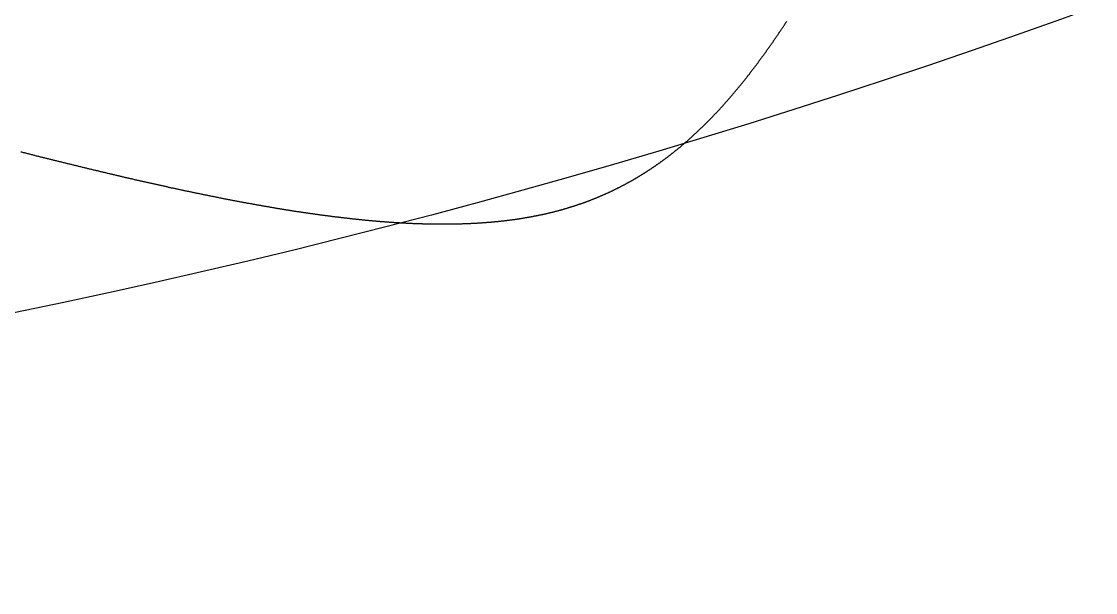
# Model space of a CAD drawing. Header units: millimetres. Extents: x 88 to 97873, y 32 to 55088.
# Drawn here: x 48793.889 to 48795.491, y 5017.401 to 5018.252 of the extents above; entities that cross this region are included whole.
import ezdxf

# ---------------------------------------------------------------- set-up
doc = ezdxf.new("R2010")
doc.units = ezdxf.units.MM
doc.header["$LTSCALE"] = 0.3

msp = doc.modelspace()

# ---------------------------------------------------------------- linework, layer by layer
msp.add_lwpolyline([(48793.8881, 5018.0582), (48793.8893, 5018.0579), (48793.8905, 5018.0576), (48793.8917, 5018.0573), (48793.8929, 5018.057), (48793.8941, 5018.0567), (48793.8953, 5018.0564), (48793.8966, 5018.0561), (48793.8978, 5018.0558), (48793.8989, 5018.0555), (48793.9001, 5018.0552), (48793.9013, 5018.0549), (48793.9025, 5018.0545), (48793.9037, 5018.0542), (48793.9049, 5018.0539), (48793.9061, 5018.0536), (48793.9073, 5018.0533), (48793.9085, 5018.053), (48793.9097, 5018.0527), (48793.9109, 5018.0524), (48793.9121, 5018.0521), (48793.9133, 5018.0518), (48793.9145, 5018.0515), (48793.9157, 5018.0512), (48793.9169, 5018.0509), (48793.9181, 5018.0506), (48793.9193, 5018.0504), (48793.9205, 5018.0501), (48793.9217, 5018.0498), (48793.9229, 5018.0495), (48793.9241, 5018.0492), (48793.9252, 5018.0489), (48793.9264, 5018.0486), (48793.9276, 5018.0483), (48793.9288, 5018.048), (48793.93, 5018.0477), (48793.9312, 5018.0474), (48793.9324, 5018.0471), (48793.9336, 5018.0468), (48793.9348, 5018.0465), (48793.9359, 5018.0462), (48793.9371, 5018.0459), (48793.9383, 5018.0456), (48793.9395, 5018.0453), (48793.9407, 5018.045), (48793.9419, 5018.0447), (48793.9431, 5018.0444), (48793.9442, 5018.0441), (48793.9454, 5018.0439), (48793.9466, 5018.0436), (48793.9478, 5018.0433), (48793.949, 5018.043), (48793.9502, 5018.0427), (48793.9513, 5018.0424), (48793.9525, 5018.0421), (48793.9537, 5018.0418), (48793.9549, 5018.0415), (48793.9561, 5018.0412), (48793.9573, 5018.0409), (48793.9584, 5018.0407), (48793.9596, 5018.0404), (48793.9608, 5018.0401), (48793.962, 5018.0398), (48793.9631, 5018.0395), (48793.9643, 5018.0392), (48793.9655, 5018.0389), (48793.9667, 5018.0386), (48793.9679, 5018.0383), (48793.969, 5018.0381), (48793.9702, 5018.0378), (48793.9714, 5018.0375), (48793.9726, 5018.0372), (48793.9737, 5018.0369), (48793.9749, 5018.0366), (48793.9761, 5018.0363), (48793.9773, 5018.0361), (48793.9784, 5018.0358), (48793.9796, 5018.0355), (48793.9808, 5018.0352), (48793.9819, 5018.0349), (48793.9831, 5018.0346), (48793.9843, 5018.0344), (48793.9855, 5018.0341), (48793.9866, 5018.0338), (48793.9878, 5018.0335), (48793.989, 5018.0332), (48793.9901, 5018.0329), (48793.9913, 5018.0327), (48793.9925, 5018.0324), (48793.9936, 5018.0321), (48793.9948, 5018.0318), (48793.996, 5018.0315), (48793.9971, 5018.0313), (48793.9983, 5018.031), (48793.9995, 5018.0307), (48794.0006, 5018.0304), (48794.0018, 5018.0301), (48794.003, 5018.0299), (48794.0041, 5018.0296), (48794.0053, 5018.0293), (48794.0064, 5018.029), (48794.0076, 5018.0287), (48794.0088, 5018.0285), (48794.0099, 5018.0282), (48794.0111, 5018.0279), (48794.0122, 5018.0276), (48794.0134, 5018.0274), (48794.0146, 5018.0271), (48794.0157, 5018.0268), (48794.0169, 5018.0265), (48794.018, 5018.0263), (48794.0192, 5018.026), (48794.0204, 5018.0257), (48794.0215, 5018.0254), (48794.0227, 5018.0252), (48794.0238, 5018.0249), (48794.025, 5018.0246), (48794.0261, 5018.0244), (48794.0273, 5018.0241), (48794.0284, 5018.0238), (48794.0296, 5018.0235), (48794.0307, 5018.0233), (48794.0319, 5018.023), (48794.0331, 5018.0227), (48794.0342, 5018.0225), (48794.0354, 5018.0222), (48794.0365, 5018.0219), (48794.0377, 5018.0217), (48794.0388, 5018.0214), (48794.04, 5018.0211), (48794.0411, 5018.0209), (48794.0423, 5018.0206), (48794.0434, 5018.0203), (48794.0445, 5018.0201), (48794.0457, 5018.0198), (48794.0468, 5018.0195), (48794.048, 5018.0193), (48794.0491, 5018.019), (48794.0503, 5018.0187), (48794.0514, 5018.0185), (48794.0526, 5018.0182), (48794.0537, 5018.0179), (48794.0549, 5018.0177), (48794.056, 5018.0174), (48794.0571, 5018.0171), (48794.0583, 5018.0169), (48794.0594, 5018.0166), (48794.0606, 5018.0164), (48794.0617, 5018.0161), (48794.0629, 5018.0158), (48794.064, 5018.0156), (48794.0651, 5018.0153), (48794.0663, 5018.0151), (48794.0674, 5018.0148), (48794.0685, 5018.0145), (48794.0697, 5018.0143), (48794.0708, 5018.014), (48794.072, 5018.0138), (48794.0731, 5018.0135), (48794.0742, 5018.0133), (48794.0754, 5018.013), (48794.0765, 5018.0127), (48794.0776, 5018.0125), (48794.0788, 5018.0122), (48794.0799, 5018.012), (48794.081, 5018.0117), (48794.0822, 5018.0115), (48794.0833, 5018.0112), (48794.0844, 5018.011), (48794.0856, 5018.0107), (48794.0867, 5018.0105), (48794.0878, 5018.0102), (48794.089, 5018.0099), (48794.0901, 5018.0097), (48794.0912, 5018.0094), (48794.0923, 5018.0092), (48794.0935, 5018.0089), (48794.0946, 5018.0087), (48794.0957, 5018.0084), (48794.0968, 5018.0082), (48794.098, 5018.0079), (48794.0991, 5018.0077), (48794.1002, 5018.0074), (48794.1013, 5018.0072), (48794.1025, 5018.007), (48794.1036, 5018.0067), (48794.1047, 5018.0065), (48794.1058, 5018.0062), (48794.107, 5018.006), (48794.1081, 5018.0057), (48794.1092, 5018.0055), (48794.1103, 5018.0052), (48794.1114, 5018.005), (48794.1126, 5018.0047), (48794.1137, 5018.0045), (48794.1148, 5018.0043), (48794.1159, 5018.004), (48794.117, 5018.0038), (48794.1182, 5018.0035), (48794.1193, 5018.0033), (48794.1204, 5018.0031), (48794.1215, 5018.0028), (48794.1226, 5018.0026), (48794.1237, 5018.0023), (48794.1249, 5018.0021), (48794.126, 5018.0019), (48794.1271, 5018.0016), (48794.1282, 5018.0014), (48794.1293, 5018.0011), (48794.1304, 5018.0009), (48794.1315, 5018.0007), (48794.1326, 5018.0004), (48794.1337, 5018.0002), (48794.1349, 5018), (48794.136, 5017.9997), (48794.1371, 5017.9995), (48794.1382, 5017.9993), (48794.1393, 5017.999), (48794.1404, 5017.9988), (48794.1415, 5017.9986), (48794.1426, 5017.9983), (48794.1437, 5017.9981), (48794.1448, 5017.9979), (48794.1459, 5017.9976), (48794.147, 5017.9974), (48794.1481, 5017.9972), (48794.1492, 5017.9969), (48794.1503, 5017.9967), (48794.1514, 5017.9965), (48794.1525, 5017.9963), (48794.1536, 5017.996), (48794.1547, 5017.9958), (48794.1559, 5017.9956), (48794.157, 5017.9953), (48794.158, 5017.9951), (48794.1591, 5017.9949), (48794.1602, 5017.9947), (48794.1613, 5017.9944), (48794.1624, 5017.9942), (48794.1635, 5017.994), (48794.1646, 5017.9938), (48794.1657, 5017.9936), (48794.1668, 5017.9933), (48794.1679, 5017.9931), (48794.169, 5017.9929), (48794.1701, 5017.9927), (48794.1712, 5017.9924), (48794.1723, 5017.9922), (48794.1734, 5017.992), (48794.1745, 5017.9918), (48794.1756, 5017.9916), (48794.1767, 5017.9913), (48794.1778, 5017.9911), (48794.1788, 5017.9909), (48794.1799, 5017.9907), (48794.181, 5017.9905), (48794.1821, 5017.9903), (48794.1832, 5017.99), (48794.1843, 5017.9898), (48794.1854, 5017.9896), (48794.1865, 5017.9894), (48794.1875, 5017.9892), (48794.1886, 5017.989), (48794.1897, 5017.9888), (48794.1908, 5017.9886), (48794.1919, 5017.9883), (48794.193, 5017.9881), (48794.194, 5017.9879), (48794.1951, 5017.9877), (48794.1962, 5017.9875), (48794.1973, 5017.9873), (48794.1984, 5017.9871), (48794.1994, 5017.9869), (48794.2005, 5017.9867), (48794.2016, 5017.9865), (48794.2027, 5017.9863), (48794.2038, 5017.986), (48794.2048, 5017.9858), (48794.2059, 5017.9856), (48794.207, 5017.9854), (48794.2081, 5017.9852), (48794.2091, 5017.985), (48794.2102, 5017.9848), (48794.2113, 5017.9846), (48794.2124, 5017.9844), (48794.2134, 5017.9842), (48794.2145, 5017.984), (48794.2156, 5017.9838), (48794.2167, 5017.9836), (48794.2177, 5017.9834), (48794.2188, 5017.9832), (48794.2199, 5017.983), (48794.2209, 5017.9828), (48794.222, 5017.9826), (48794.2231, 5017.9824), (48794.2241, 5017.9822), (48794.2252, 5017.982), (48794.2263, 5017.9818), (48794.2273, 5017.9816), (48794.2284, 5017.9814), (48794.2295, 5017.9812), (48794.2305, 5017.981), (48794.2316, 5017.9809), (48794.2327, 5017.9807), (48794.2337, 5017.9805), (48794.2348, 5017.9803), (48794.2358, 5017.9801), (48794.2369, 5017.9799), (48794.238, 5017.9797), (48794.239, 5017.9795), (48794.2401, 5017.9793), (48794.2411, 5017.9791), (48794.2422, 5017.979), (48794.2433, 5017.9788), (48794.2443, 5017.9786), (48794.2454, 5017.9784), (48794.2464, 5017.9782), (48794.2475, 5017.978), (48794.2485, 5017.9778), (48794.2496, 5017.9777), (48794.2507, 5017.9775), (48794.2517, 5017.9773), (48794.2528, 5017.9771), (48794.2538, 5017.9769), (48794.2549, 5017.9767), (48794.2559, 5017.9766), (48794.257, 5017.9764), (48794.258, 5017.9762), (48794.2591, 5017.976), (48794.2601, 5017.9758), (48794.2612, 5017.9757), (48794.2622, 5017.9755), (48794.2633, 5017.9753), (48794.2643, 5017.9751), (48794.2654, 5017.9749), (48794.2664, 5017.9748), (48794.2674, 5017.9746), (48794.2685, 5017.9744), (48794.2695, 5017.9743), (48794.2706, 5017.9741), (48794.2716, 5017.9739), (48794.2727, 5017.9737), (48794.2737, 5017.9736), (48794.2747, 5017.9734), (48794.2758, 5017.9732), (48794.2768, 5017.973), (48794.2779, 5017.9729), (48794.2789, 5017.9727), (48794.2799, 5017.9725), (48794.281, 5017.9724), (48794.282, 5017.9722), (48794.2831, 5017.972), (48794.2841, 5017.9719), (48794.2851, 5017.9717), (48794.2862, 5017.9715), (48794.2872, 5017.9714), (48794.2882, 5017.9712), (48794.2893, 5017.971), (48794.2903, 5017.9709), (48794.2913, 5017.9707), (48794.2924, 5017.9706), (48794.2934, 5017.9704), (48794.2944, 5017.9702), (48794.2955, 5017.9701), (48794.2965, 5017.9699), (48794.2975, 5017.9698), (48794.2985, 5017.9696), (48794.2996, 5017.9694), (48794.3006, 5017.9693), (48794.3016, 5017.9691), (48794.3026, 5017.969), (48794.3037, 5017.9688), (48794.3047, 5017.9687), (48794.3057, 5017.9685), (48794.3067, 5017.9684), (48794.3078, 5017.9682), (48794.3088, 5017.9681), (48794.3098, 5017.9679), (48794.3108, 5017.9678), (48794.3119, 5017.9676), (48794.3129, 5017.9675), (48794.3139, 5017.9673), (48794.3149, 5017.9672), (48794.3159, 5017.967), (48794.317, 5017.9669), (48794.318, 5017.9667), (48794.319, 5017.9666), (48794.32, 5017.9664), (48794.321, 5017.9663), (48794.322, 5017.9661), (48794.323, 5017.966), (48794.3241, 5017.9658), (48794.3251, 5017.9657), (48794.3261, 5017.9656), (48794.3271, 5017.9654), (48794.3281, 5017.9653), (48794.3291, 5017.9651), (48794.3301, 5017.965), (48794.3311, 5017.9649), (48794.3321, 5017.9647), (48794.3332, 5017.9646), (48794.3342, 5017.9644), (48794.3352, 5017.9643), (48794.3362, 5017.9642), (48794.3372, 5017.964), (48794.3382, 5017.9639), (48794.3392, 5017.9638), (48794.3402, 5017.9636), (48794.3412, 5017.9635), (48794.3422, 5017.9634), (48794.3432, 5017.9632), (48794.3442, 5017.9631), (48794.3452, 5017.963), (48794.3462, 5017.9628), (48794.3472, 5017.9627), (48794.3482, 5017.9626), (48794.3492, 5017.9625), (48794.3502, 5017.9623), (48794.3512, 5017.9622), (48794.3522, 5017.9621), (48794.3532, 5017.9619), (48794.3542, 5017.9618), (48794.3552, 5017.9617), (48794.3562, 5017.9616), (48794.3572, 5017.9614), (48794.3582, 5017.9613), (48794.3592, 5017.9612), (48794.3602, 5017.9611), (48794.3612, 5017.961), (48794.3621, 5017.9608), (48794.3631, 5017.9607), (48794.3641, 5017.9606), (48794.3651, 5017.9605), (48794.3661, 5017.9604), (48794.3671, 5017.9603), (48794.3681, 5017.9601), (48794.3691, 5017.96), (48794.37, 5017.9599), (48794.371, 5017.9598), (48794.372, 5017.9597), (48794.373, 5017.9596), (48794.374, 5017.9595), (48794.375, 5017.9593), (48794.376, 5017.9592), (48794.3769, 5017.9591), (48794.3779, 5017.959), (48794.3789, 5017.9589), (48794.3799, 5017.9588), (48794.3809, 5017.9587), (48794.3818, 5017.9586), (48794.3828, 5017.9585), (48794.3838, 5017.9584), (48794.3848, 5017.9583), (48794.3857, 5017.9582), (48794.3867, 5017.9581), (48794.3877, 5017.958), (48794.3887, 5017.9579), (48794.3896, 5017.9578), (48794.3906, 5017.9577), (48794.3916, 5017.9576), (48794.3926, 5017.9575), (48794.3935, 5017.9574), (48794.3945, 5017.9573), (48794.3955, 5017.9572), (48794.3964, 5017.9571), (48794.3974, 5017.957), (48794.3984, 5017.9569), (48794.3993, 5017.9568), (48794.4003, 5017.9567), (48794.4013, 5017.9566), (48794.4022, 5017.9565), (48794.4032, 5017.9564), (48794.4042, 5017.9563), (48794.4051, 5017.9562), (48794.4061, 5017.9561), (48794.4071, 5017.956), (48794.408, 5017.956), (48794.409, 5017.9559), (48794.41, 5017.9558), (48794.4109, 5017.9557), (48794.4119, 5017.9556), (48794.4128, 5017.9555), (48794.4138, 5017.9554), (48794.4147, 5017.9553), (48794.4157, 5017.9553), (48794.4167, 5017.9552), (48794.4176, 5017.9551), (48794.4186, 5017.955), (48794.4195, 5017.9549), (48794.4205, 5017.9549), (48794.4214, 5017.9548), (48794.4224, 5017.9547), (48794.4233, 5017.9546), (48794.4243, 5017.9545), (48794.4252, 5017.9545), (48794.4262, 5017.9544), (48794.4271, 5017.9543), (48794.4281, 5017.9542), (48794.429, 5017.9542), (48794.43, 5017.9541), (48794.4309, 5017.954), (48794.4319, 5017.954), (48794.4328, 5017.9539), (48794.4338, 5017.9538), (48794.4347, 5017.9538), (48794.4357, 5017.9537), (48794.4366, 5017.9536), (48794.4375, 5017.9535), (48794.4385, 5017.9535), (48794.4394, 5017.9534), (48794.4404, 5017.9534), (48794.4413, 5017.9533), (48794.4422, 5017.9532), (48794.4432, 5017.9532), (48794.4441, 5017.9531), (48794.4451, 5017.953), (48794.446, 5017.953), (48794.4469, 5017.9529), (48794.4479, 5017.9529), (48794.4488, 5017.9528), (48794.4497, 5017.9527), (48794.4507, 5017.9527), (48794.4516, 5017.9526), (48794.4525, 5017.9526), (48794.4535, 5017.9525), (48794.4544, 5017.9525), (48794.4553, 5017.9524), (48794.4562, 5017.9524), (48794.4572, 5017.9523), (48794.4581, 5017.9523), (48794.459, 5017.9522), (48794.46, 5017.9522), (48794.4609, 5017.9521), (48794.4618, 5017.9521), (48794.4627, 5017.952), (48794.4637, 5017.952), (48794.4646, 5017.9519), (48794.4655, 5017.9519), (48794.4664, 5017.9518), (48794.4673, 5017.9518), (48794.4683, 5017.9517), (48794.4692, 5017.9517), (48794.4701, 5017.9517), (48794.471, 5017.9516), (48794.4719, 5017.9516), (48794.4729, 5017.9515), (48794.4738, 5017.9515), (48794.4747, 5017.9515), (48794.4756, 5017.9514), (48794.4765, 5017.9514), (48794.4774, 5017.9514), (48794.4783, 5017.9513), (48794.4793, 5017.9513), (48794.4802, 5017.9513), (48794.4811, 5017.9512), (48794.482, 5017.9512), (48794.4829, 5017.9512), (48794.4838, 5017.9511), (48794.4847, 5017.9511), (48794.4856, 5017.9511), (48794.4865, 5017.9511), (48794.4874, 5017.951), (48794.4883, 5017.951), (48794.4893, 5017.951), (48794.4902, 5017.9509), (48794.4911, 5017.9509), (48794.492, 5017.9509), (48794.4929, 5017.9509), (48794.4938, 5017.9509), (48794.4947, 5017.9508), (48794.4956, 5017.9508), (48794.4965, 5017.9508), (48794.4974, 5017.9508), (48794.4983, 5017.9508), (48794.4992, 5017.9507), (48794.5001, 5017.9507), (48794.501, 5017.9507), (48794.5019, 5017.9507), (48794.5027, 5017.9507), (48794.5036, 5017.9507), (48794.5045, 5017.9507), (48794.5054, 5017.9507), (48794.5063, 5017.9506), (48794.5072, 5017.9506), (48794.5081, 5017.9506), (48794.509, 5017.9506), (48794.5099, 5017.9506), (48794.5108, 5017.9506), (48794.5117, 5017.9506), (48794.5125, 5017.9506), (48794.5134, 5017.9506), (48794.5143, 5017.9506), (48794.5152, 5017.9506), (48794.5161, 5017.9506), (48794.517, 5017.9506), (48794.5179, 5017.9506), (48794.5187, 5017.9506), (48794.5196, 5017.9506), (48794.5205, 5017.9506), (48794.5214, 5017.9506), (48794.5223, 5017.9506), (48794.5231, 5017.9506), (48794.524, 5017.9506), (48794.5249, 5017.9506), (48794.5258, 5017.9506), (48794.5267, 5017.9506), (48794.5275, 5017.9506), (48794.5284, 5017.9506), (48794.5293, 5017.9507), (48794.5302, 5017.9507), (48794.531, 5017.9507), (48794.5319, 5017.9507), (48794.5328, 5017.9507), (48794.5336, 5017.9507), (48794.5345, 5017.9507), (48794.5354, 5017.9507), (48794.5362, 5017.9508), (48794.5371, 5017.9508), (48794.538, 5017.9508), (48794.5388, 5017.9508), (48794.5397, 5017.9508), (48794.5406, 5017.9509), (48794.5414, 5017.9509), (48794.5423, 5017.9509), (48794.5432, 5017.9509), (48794.544, 5017.951), (48794.5449, 5017.951), (48794.5458, 5017.951), (48794.5466, 5017.951), (48794.5475, 5017.9511), (48794.5483, 5017.9511), (48794.5492, 5017.9511), (48794.55, 5017.9511), (48794.5509, 5017.9512), (48794.5518, 5017.9512), (48794.5526, 5017.9512), (48794.5535, 5017.9513), (48794.5543, 5017.9513), (48794.5552, 5017.9513), (48794.556, 5017.9514), (48794.5569, 5017.9514), (48794.5577, 5017.9515), (48794.5586, 5017.9515), (48794.5594, 5017.9515), (48794.5603, 5017.9516), (48794.5611, 5017.9516), (48794.562, 5017.9517), (48794.5628, 5017.9517), (48794.5637, 5017.9517), (48794.5645, 5017.9518), (48794.5654, 5017.9518), (48794.5662, 5017.9519), (48794.567, 5017.9519), (48794.5679, 5017.952), (48794.5687, 5017.952), (48794.5696, 5017.9521), (48794.5704, 5017.9521), (48794.5712, 5017.9522), (48794.5721, 5017.9522), (48794.5729, 5017.9523), (48794.5738, 5017.9523), (48794.5746, 5017.9524), (48794.5754, 5017.9525), (48794.5763, 5017.9525), (48794.5771, 5017.9526), (48794.5779, 5017.9526), (48794.5788, 5017.9527), (48794.5796, 5017.9527), (48794.5804, 5017.9528), (48794.5813, 5017.9529), (48794.5821, 5017.9529), (48794.5829, 5017.953), (48794.5837, 5017.9531), (48794.5846, 5017.9531), (48794.5854, 5017.9532), (48794.5862, 5017.9533), (48794.5871, 5017.9533), (48794.5879, 5017.9534), (48794.5887, 5017.9535), (48794.5895, 5017.9535), (48794.5903, 5017.9536), (48794.5912, 5017.9537), (48794.592, 5017.9538), (48794.5928, 5017.9538), (48794.5936, 5017.9539), (48794.5945, 5017.954), (48794.5953, 5017.9541), (48794.5961, 5017.9541), (48794.5969, 5017.9542), (48794.5977, 5017.9543), (48794.5985, 5017.9544), (48794.5993, 5017.9545), (48794.6002, 5017.9545), (48794.601, 5017.9546), (48794.6018, 5017.9547), (48794.6026, 5017.9548), (48794.6034, 5017.9549), (48794.6042, 5017.955), (48794.605, 5017.9551), (48794.6058, 5017.9551), (48794.6066, 5017.9552), (48794.6075, 5017.9553), (48794.6083, 5017.9554), (48794.6091, 5017.9555), (48794.6099, 5017.9556), (48794.6107, 5017.9557), (48794.6115, 5017.9558), (48794.6123, 5017.9559), (48794.6131, 5017.956), (48794.6139, 5017.9561), (48794.6147, 5017.9562), (48794.6155, 5017.9563), (48794.6163, 5017.9564), (48794.6171, 5017.9565), (48794.6179, 5017.9566), (48794.6187, 5017.9567), (48794.6195, 5017.9568), (48794.6203, 5017.9569), (48794.6211, 5017.957), (48794.6218, 5017.9571), (48794.6226, 5017.9572), (48794.6234, 5017.9573), (48794.6242, 5017.9574), (48794.625, 5017.9575), (48794.6258, 5017.9577), (48794.6266, 5017.9578), (48794.6274, 5017.9579), (48794.6282, 5017.958), (48794.629, 5017.9581), (48794.6297, 5017.9582), (48794.6305, 5017.9583), (48794.6313, 5017.9585), (48794.6321, 5017.9586), (48794.6329, 5017.9587), (48794.6337, 5017.9588), (48794.6344, 5017.9589), (48794.6352, 5017.9591), (48794.636, 5017.9592), (48794.6368, 5017.9593), (48794.6376, 5017.9594), (48794.6383, 5017.9596), (48794.6391, 5017.9597), (48794.6399, 5017.9598), (48794.6407, 5017.96), (48794.6414, 5017.9601), (48794.6422, 5017.9602), (48794.643, 5017.9604), (48794.6437, 5017.9605), (48794.6445, 5017.9606), (48794.6453, 5017.9608), (48794.6461, 5017.9609), (48794.6468, 5017.961), (48794.6476, 5017.9612), (48794.6484, 5017.9613), (48794.6491, 5017.9614), (48794.6499, 5017.9616), (48794.6507, 5017.9617), (48794.6514, 5017.9619), (48794.6522, 5017.962), (48794.653, 5017.9622), (48794.6537, 5017.9623), (48794.6545, 5017.9625), (48794.6552, 5017.9626), (48794.656, 5017.9627), (48794.6568, 5017.9629), (48794.6575, 5017.963), (48794.6583, 5017.9632), (48794.659, 5017.9634), (48794.6598, 5017.9635), (48794.6605, 5017.9637), (48794.6613, 5017.9638), (48794.662, 5017.964), (48794.6628, 5017.9641), (48794.6635, 5017.9643), (48794.6643, 5017.9644), (48794.665, 5017.9646), (48794.6658, 5017.9648), (48794.6665, 5017.9649), (48794.6673, 5017.9651), (48794.668, 5017.9653), (48794.6688, 5017.9654), (48794.6695, 5017.9656), (48794.6703, 5017.9658), (48794.671, 5017.9659), (48794.6718, 5017.9661), (48794.6725, 5017.9663), (48794.6732, 5017.9664), (48794.674, 5017.9666), (48794.6747, 5017.9668), (48794.6755, 5017.967), (48794.6762, 5017.9671), (48794.6769, 5017.9673), (48794.6777, 5017.9675), (48794.6784, 5017.9677), (48794.6792, 5017.9678), (48794.6799, 5017.968), (48794.6806, 5017.9682), (48794.6814, 5017.9684), (48794.6821, 5017.9686), (48794.6828, 5017.9687), (48794.6835, 5017.9689), (48794.6843, 5017.9691), (48794.685, 5017.9693), (48794.6857, 5017.9695), (48794.6865, 5017.9697), (48794.6872, 5017.9699), (48794.6879, 5017.9701), (48794.6886, 5017.9703), (48794.6894, 5017.9704), (48794.6901, 5017.9706), (48794.6908, 5017.9708), (48794.6915, 5017.971), (48794.6923, 5017.9712), (48794.693, 5017.9714), (48794.6937, 5017.9716), (48794.6944, 5017.9718), (48794.6951, 5017.972), (48794.6958, 5017.9722), (48794.6966, 5017.9724), (48794.6973, 5017.9726), (48794.698, 5017.9728), (48794.6987, 5017.973), (48794.6994, 5017.9732), (48794.7001, 5017.9735), (48794.7009, 5017.9737), (48794.7016, 5017.9739), (48794.7023, 5017.9741), (48794.703, 5017.9743), (48794.7037, 5017.9745), (48794.7044, 5017.9747), (48794.7051, 5017.9749), (48794.7058, 5017.9751), (48794.7065, 5017.9754), (48794.7072, 5017.9756), (48794.7079, 5017.9758), (48794.7086, 5017.976), (48794.7093, 5017.9762), (48794.71, 5017.9765), (48794.7107, 5017.9767), (48794.7115, 5017.9769), (48794.7122, 5017.9771), (48794.7129, 5017.9773), (48794.7136, 5017.9776), (48794.7142, 5017.9778), (48794.7149, 5017.978), (48794.7156, 5017.9783), (48794.7163, 5017.9785), (48794.717, 5017.9787), (48794.7177, 5017.9789), (48794.7184, 5017.9792), (48794.7191, 5017.9794), (48794.7198, 5017.9796), (48794.7205, 5017.9799), (48794.7212, 5017.9801), (48794.7219, 5017.9804), (48794.7226, 5017.9806), (48794.7233, 5017.9808), (48794.724, 5017.9811), (48794.7246, 5017.9813), (48794.7253, 5017.9816), (48794.726, 5017.9818), (48794.7267, 5017.982), (48794.7274, 5017.9823), (48794.7281, 5017.9825), (48794.7288, 5017.9828), (48794.7294, 5017.983), (48794.7301, 5017.9833), (48794.7308, 5017.9835), (48794.7315, 5017.9838), (48794.7322, 5017.984), (48794.7328, 5017.9843), (48794.7335, 5017.9845), (48794.7342, 5017.9848), (48794.7349, 5017.985), (48794.7356, 5017.9853), (48794.7362, 5017.9856), (48794.7369, 5017.9858), (48794.7376, 5017.9861), (48794.7383, 5017.9863), (48794.7389, 5017.9866), (48794.7396, 5017.9869), (48794.7403, 5017.9871), (48794.7409, 5017.9874), (48794.7416, 5017.9876), (48794.7423, 5017.9879), (48794.743, 5017.9882), (48794.7436, 5017.9884), (48794.7443, 5017.9887), (48794.745, 5017.989), (48794.7456, 5017.9892), (48794.7463, 5017.9895), (48794.747, 5017.9898), (48794.7476, 5017.9901), (48794.7483, 5017.9903), (48794.7489, 5017.9906), (48794.7496, 5017.9909), (48794.7503, 5017.9912), (48794.7509, 5017.9914), (48794.7516, 5017.9917), (48794.7523, 5017.992), (48794.7529, 5017.9923), (48794.7536, 5017.9926), (48794.7542, 5017.9928), (48794.7549, 5017.9931), (48794.7555, 5017.9934), (48794.7562, 5017.9937), (48794.7569, 5017.994), (48794.7575, 5017.9943), (48794.7582, 5017.9946), (48794.7588, 5017.9949), (48794.7595, 5017.9951), (48794.7601, 5017.9954), (48794.7608, 5017.9957), (48794.7614, 5017.996), (48794.7621, 5017.9963), (48794.7627, 5017.9966), (48794.7634, 5017.9969), (48794.764, 5017.9972), (48794.7647, 5017.9975), (48794.7653, 5017.9978), (48794.766, 5017.9981), (48794.7666, 5017.9984), (48794.7672, 5017.9987), (48794.7679, 5017.999), (48794.7685, 5017.9993), (48794.7692, 5017.9996), (48794.7698, 5017.9999), (48794.7705, 5018.0002), (48794.7711, 5018.0005), (48794.7717, 5018.0008), (48794.7724, 5018.0011), (48794.773, 5018.0014), (48794.7737, 5018.0018), (48794.7743, 5018.0021), (48794.7749, 5018.0024), (48794.7756, 5018.0027), (48794.7762, 5018.003), (48794.7769, 5018.0033), (48794.7775, 5018.0036), (48794.7781, 5018.004), (48794.7788, 5018.0043), (48794.7794, 5018.0046), (48794.78, 5018.0049), (48794.7807, 5018.0052), (48794.7813, 5018.0055), (48794.7819, 5018.0059), (48794.7825, 5018.0062), (48794.7832, 5018.0065), (48794.7838, 5018.0068), (48794.7844, 5018.0072), (48794.7851, 5018.0075), (48794.7857, 5018.0078), (48794.7863, 5018.0082), (48794.7869, 5018.0085), (48794.7876, 5018.0088), (48794.7882, 5018.0091), (48794.7888, 5018.0095), (48794.7894, 5018.0098), (48794.7901, 5018.0101), (48794.7907, 5018.0105), (48794.7913, 5018.0108), (48794.7919, 5018.0112), (48794.7925, 5018.0115), (48794.7932, 5018.0118), (48794.7938, 5018.0122), (48794.7944, 5018.0125), (48794.795, 5018.0129), (48794.7956, 5018.0132), (48794.7963, 5018.0135), (48794.7969, 5018.0139), (48794.7975, 5018.0142), (48794.7981, 5018.0146), (48794.7987, 5018.0149), (48794.7993, 5018.0153), (48794.7999, 5018.0156), (48794.8006, 5018.016), (48794.8012, 5018.0163), (48794.8018, 5018.0167), (48794.8024, 5018.017), (48794.803, 5018.0174), (48794.8036, 5018.0177), (48794.8042, 5018.0181), (48794.8048, 5018.0184), (48794.8054, 5018.0188), (48794.8061, 5018.0192), (48794.8067, 5018.0195), (48794.8073, 5018.0199), (48794.8079, 5018.0202), (48794.8085, 5018.0206), (48794.8091, 5018.021), (48794.8097, 5018.0213), (48794.8103, 5018.0217), (48794.8109, 5018.022), (48794.8115, 5018.0224), (48794.8121, 5018.0228), (48794.8127, 5018.0231), (48794.8133, 5018.0235), (48794.8139, 5018.0239), (48794.8145, 5018.0243), (48794.8151, 5018.0246), (48794.8157, 5018.025), (48794.8163, 5018.0254), (48794.8169, 5018.0257), (48794.8175, 5018.0261), (48794.8181, 5018.0265), (48794.8187, 5018.0269), (48794.8193, 5018.0273), (48794.8199, 5018.0276), (48794.8205, 5018.028), (48794.8211, 5018.0284), (48794.8217, 5018.0288), (48794.8223, 5018.0292), (48794.8228, 5018.0295), (48794.8234, 5018.0299), (48794.824, 5018.0303), (48794.8246, 5018.0307), (48794.8252, 5018.0311), (48794.8258, 5018.0315), (48794.8264, 5018.0319), (48794.827, 5018.0322), (48794.8276, 5018.0326), (48794.8282, 5018.033), (48794.8287, 5018.0334), (48794.8293, 5018.0338), (48794.8299, 5018.0342), (48794.8305, 5018.0346), (48794.8311, 5018.035), (48794.8317, 5018.0354), (48794.8323, 5018.0358), (48794.8328, 5018.0362), (48794.8334, 5018.0366), (48794.834, 5018.037), (48794.8346, 5018.0374), (48794.8352, 5018.0378), (48794.8357, 5018.0382), (48794.8363, 5018.0386), (48794.8369, 5018.039), (48794.8375, 5018.0394), (48794.8381, 5018.0398), (48794.8386, 5018.0402), (48794.8392, 5018.0406), (48794.8398, 5018.041), (48794.8404, 5018.0414), (48794.841, 5018.0418), (48794.8415, 5018.0423), (48794.8421, 5018.0427), (48794.8427, 5018.0431), (48794.8433, 5018.0435), (48794.8438, 5018.0439), (48794.8444, 5018.0443), (48794.845, 5018.0447), (48794.8455, 5018.0452), (48794.8461, 5018.0456), (48794.8467, 5018.046), (48794.8473, 5018.0464), (48794.8478, 5018.0468), (48794.8484, 5018.0473), (48794.849, 5018.0477), (48794.8495, 5018.0481), (48794.8501, 5018.0485), (48794.8507, 5018.049), (48794.8512, 5018.0494), (48794.8518, 5018.0498), (48794.8524, 5018.0502), (48794.8529, 5018.0507), (48794.8535, 5018.0511), (48794.8541, 5018.0515), (48794.8546, 5018.052), (48794.8552, 5018.0524), (48794.8558, 5018.0528), (48794.8563, 5018.0533), (48794.8569, 5018.0537), (48794.8575, 5018.0541), (48794.858, 5018.0546), (48794.8586, 5018.055), (48794.8591, 5018.0554), (48794.8597, 5018.0559), (48794.8603, 5018.0563), (48794.8608, 5018.0568), (48794.8614, 5018.0572), (48794.8619, 5018.0576), (48794.8625, 5018.0581), (48794.8631, 5018.0585), (48794.8636, 5018.059), (48794.8642, 5018.0594), (48794.8647, 5018.0599), (48794.8653, 5018.0603), (48794.8658, 5018.0608), (48794.8664, 5018.0612), (48794.8669, 5018.0617), (48794.8675, 5018.0621), (48794.8681, 5018.0626), (48794.8686, 5018.063), (48794.8692, 5018.0635), (48794.8697, 5018.0639), (48794.8703, 5018.0644), (48794.8708, 5018.0648), (48794.8714, 5018.0653), (48794.8719, 5018.0658), (48794.8725, 5018.0662), (48794.873, 5018.0667), (48794.8736, 5018.0671), (48794.8741, 5018.0676), (48794.8747, 5018.0681), (48794.8752, 5018.0685), (48794.8758, 5018.069), (48794.8763, 5018.0695), (48794.8769, 5018.0699), (48794.8774, 5018.0704), (48794.8779, 5018.0709), (48794.8785, 5018.0713), (48794.879, 5018.0718), (48794.8796, 5018.0723), (48794.8801, 5018.0727), (48794.8807, 5018.0732), (48794.8812, 5018.0737), (48794.8818, 5018.0742), (48794.8823, 5018.0746), (48794.8828, 5018.0751), (48794.8834, 5018.0756), (48794.8839, 5018.0761), (48794.8845, 5018.0765), (48794.885, 5018.077), (48794.8855, 5018.0775), (48794.8861, 5018.078), (48794.8866, 5018.0785), (48794.8872, 5018.0789), (48794.8877, 5018.0794), (48794.8882, 5018.0799), (48794.8888, 5018.0804), (48794.8893, 5018.0809), (48794.8898, 5018.0814), (48794.8904, 5018.0819), (48794.8909, 5018.0823), (48794.8915, 5018.0828), (48794.892, 5018.0833), (48794.8925, 5018.0838), (48794.8931, 5018.0843), (48794.8936, 5018.0848), (48794.8941, 5018.0853), (48794.8947, 5018.0858), (48794.8952, 5018.0863), (48794.8957, 5018.0868), (48794.8963, 5018.0873), (48794.8968, 5018.0878), (48794.8973, 5018.0883), (48794.8978, 5018.0888), (48794.8984, 5018.0893), (48794.8989, 5018.0898), (48794.8994, 5018.0903), (48794.9, 5018.0908), (48794.9005, 5018.0913), (48794.901, 5018.0918), (48794.9016, 5018.0923), (48794.9021, 5018.0928), (48794.9026, 5018.0933), (48794.9031, 5018.0938), (48794.9037, 5018.0943), (48794.9042, 5018.0948), (48794.9047, 5018.0953), (48794.9052, 5018.0958), (48794.9058, 5018.0963), (48794.9063, 5018.0969), (48794.9068, 5018.0974), (48794.9073, 5018.0979), (48794.9079, 5018.0984), (48794.9084, 5018.0989), (48794.9089, 5018.0994), (48794.9094, 5018.0999), (48794.91, 5018.1005), (48794.9105, 5018.101), (48794.911, 5018.1015), (48794.9115, 5018.102), (48794.912, 5018.1025), (48794.9126, 5018.1031), (48794.9131, 5018.1036), (48794.9136, 5018.1041), (48794.9141, 5018.1046), (48794.9146, 5018.1052), (48794.9152, 5018.1057), (48794.9157, 5018.1062), (48794.9162, 5018.1067), (48794.9167, 5018.1073), (48794.9172, 5018.1078), (48794.9177, 5018.1083), (48794.9183, 5018.1089), (48794.9188, 5018.1094), (48794.9193, 5018.1099), (48794.9198, 5018.1105), (48794.9203, 5018.111), (48794.9208, 5018.1115), (48794.9213, 5018.1121), (48794.9219, 5018.1126), (48794.9224, 5018.1131), (48794.9229, 5018.1137), (48794.9234, 5018.1142), (48794.9239, 5018.1148), (48794.9244, 5018.1153), (48794.9249, 5018.1158), (48794.9255, 5018.1164), (48794.926, 5018.1169), (48794.9265, 5018.1175), (48794.927, 5018.118), (48794.9275, 5018.1186), (48794.928, 5018.1191), (48794.9285, 5018.1197), (48794.929, 5018.1202), (48794.9295, 5018.1208), (48794.93, 5018.1213), (48794.9306, 5018.1219), (48794.9311, 5018.1224), (48794.9316, 5018.123), (48794.9321, 5018.1235), (48794.9326, 5018.1241), (48794.9331, 5018.1246), (48794.9336, 5018.1252), (48794.9341, 5018.1257), (48794.9346, 5018.1263), (48794.9351, 5018.1269), (48794.9356, 5018.1274), (48794.9361, 5018.128), (48794.9366, 5018.1285), (48794.9371, 5018.1291), (48794.9376, 5018.1297), (48794.9381, 5018.1302), (48794.9386, 5018.1308), (48794.9391, 5018.1314), (48794.9397, 5018.1319), (48794.9402, 5018.1325), (48794.9407, 5018.1331), (48794.9412, 5018.1336), (48794.9417, 5018.1342), (48794.9422, 5018.1348), (48794.9427, 5018.1353), (48794.9432, 5018.1359), (48794.9437, 5018.1365), (48794.9442, 5018.137), (48794.9447, 5018.1376), (48794.9452, 5018.1382), (48794.9457, 5018.1388), (48794.9462, 5018.1393), (48794.9467, 5018.1399), (48794.9472, 5018.1405), (48794.9477, 5018.1411), (48794.9482, 5018.1417), (48794.9487, 5018.1422), (48794.9492, 5018.1428), (48794.9497, 5018.1434), (48794.9501, 5018.144), (48794.9506, 5018.1446), (48794.9511, 5018.1451), (48794.9516, 5018.1457), (48794.9521, 5018.1463), (48794.9526, 5018.1469), (48794.9531, 5018.1475), (48794.9536, 5018.1481), (48794.9541, 5018.1487), (48794.9546, 5018.1493), (48794.9551, 5018.1498), (48794.9556, 5018.1504), (48794.9561, 5018.151), (48794.9566, 5018.1516), (48794.9571, 5018.1522), (48794.9576, 5018.1528), (48794.9581, 5018.1534), (48794.9586, 5018.154), (48794.959, 5018.1546), (48794.9595, 5018.1552), (48794.96, 5018.1558), (48794.9605, 5018.1564), (48794.961, 5018.157), (48794.9615, 5018.1576), (48794.962, 5018.1582), (48794.9625, 5018.1588), (48794.963, 5018.1594), (48794.9635, 5018.16), (48794.964, 5018.1606), (48794.9644, 5018.1612), (48794.9649, 5018.1618), (48794.9654, 5018.1624), (48794.9659, 5018.163), (48794.9664, 5018.1636), (48794.9669, 5018.1643), (48794.9674, 5018.1649), (48794.9679, 5018.1655), (48794.9684, 5018.1661), (48794.9688, 5018.1667), (48794.9693, 5018.1673), (48794.9698, 5018.1679), (48794.9703, 5018.1685), (48794.9708, 5018.1692), (48794.9713, 5018.1698), (48794.9718, 5018.1704), (48794.9722, 5018.171), (48794.9727, 5018.1716), (48794.9732, 5018.1722), (48794.9737, 5018.1729), (48794.9742, 5018.1735), (48794.9747, 5018.1741), (48794.9752, 5018.1747), (48794.9756, 5018.1754), (48794.9761, 5018.176), (48794.9766, 5018.1766), (48794.9771, 5018.1772), (48794.9776, 5018.1779), (48794.9781, 5018.1785), (48794.9785, 5018.1791), (48794.979, 5018.1797), (48794.9795, 5018.1804), (48794.98, 5018.181), (48794.9805, 5018.1816), (48794.981, 5018.1823), (48794.9814, 5018.1829), (48794.9819, 5018.1835), (48794.9824, 5018.1842), (48794.9829, 5018.1848), (48794.9834, 5018.1854), (48794.9838, 5018.1861), (48794.9843, 5018.1867), (48794.9848, 5018.1873), (48794.9853, 5018.188), (48794.9858, 5018.1886), (48794.9862, 5018.1893), (48794.9867, 5018.1899), (48794.9872, 5018.1905), (48794.9877, 5018.1912), (48794.9882, 5018.1918), (48794.9886, 5018.1925), (48794.9891, 5018.1931), (48794.9896, 5018.1938), (48794.9901, 5018.1944), (48794.9905, 5018.1951), (48794.991, 5018.1957), (48794.9915, 5018.1964), (48794.992, 5018.197), (48794.9925, 5018.1977), (48794.9929, 5018.1983), (48794.9934, 5018.199), (48794.9939, 5018.1996), (48794.9944, 5018.2003), (48794.9948, 5018.2009), (48794.9953, 5018.2016), (48794.9958, 5018.2022), (48794.9963, 5018.2029), (48794.9967, 5018.2035), (48794.9972, 5018.2042), (48794.9977, 5018.2049), (48794.9982, 5018.2055), (48794.9986, 5018.2062), (48794.9991, 5018.2068), (48794.9996, 5018.2075), (48795.0001, 5018.2082), (48795.0005, 5018.2088), (48795.001, 5018.2095), (48795.0015, 5018.2102), (48795.002, 5018.2108), (48795.0024, 5018.2115), (48795.0029, 5018.2121), (48795.0034, 5018.2128), (48795.0039, 5018.2135), (48795.0043, 5018.2142), (48795.0048, 5018.2148), (48795.0053, 5018.2155), (48795.0058, 5018.2162), (48795.0062, 5018.2168), (48795.0067, 5018.2175), (48795.0072, 5018.2182), (48795.0076, 5018.2189), (48795.0081, 5018.2195), (48795.0086, 5018.2202), (48795.0091, 5018.2209), (48795.0095, 5018.2216), (48795.01, 5018.2222), (48795.0105, 5018.2229), (48795.0109, 5018.2236), (48795.0114, 5018.2243), (48795.0119, 5018.225), (48795.0124, 5018.2256), (48795.0128, 5018.2263), (48795.0133, 5018.227), (48795.0138, 5018.2277), (48795.0142, 5018.2284), (48795.0147, 5018.2291), (48795.0152, 5018.2298), (48795.0156, 5018.2304), (48795.0161, 5018.2311), (48795.0166, 5018.2318), (48795.0171, 5018.2325), (48795.0175, 5018.2332), (48795.018, 5018.2339), (48795.0185, 5018.2346), (48795.0189, 5018.2353), (48795.0194, 5018.236), (48795.0199, 5018.2367), (48795.0203, 5018.2374), (48795.0208, 5018.238), (48795.0213, 5018.2387), (48795.0217, 5018.2394), (48795.0222, 5018.2401), (48795.0227, 5018.2408), (48795.0231, 5018.2415), (48795.0236, 5018.2422), (48795.0241, 5018.2429), (48795.0246, 5018.2436), (48795.025, 5018.2443), (48795.0255, 5018.245), (48795.026, 5018.2457), (48795.0264, 5018.2464), (48795.0269, 5018.2472), (48795.0274, 5018.2479), (48795.0278, 5018.2486), (48795.0283, 5018.2493), (48795.0288, 5018.25), (48795.0292, 5018.2507), (48795.0297, 5018.2514), (48795.0302, 5018.2521), (48795.0306, 5018.2528)])
for radius in [18.5479, 14.363, 11.4141]:
    msp.add_circle((48791.5798, 5029.0009), radius)

doc.saveas('drawing.dxf')
